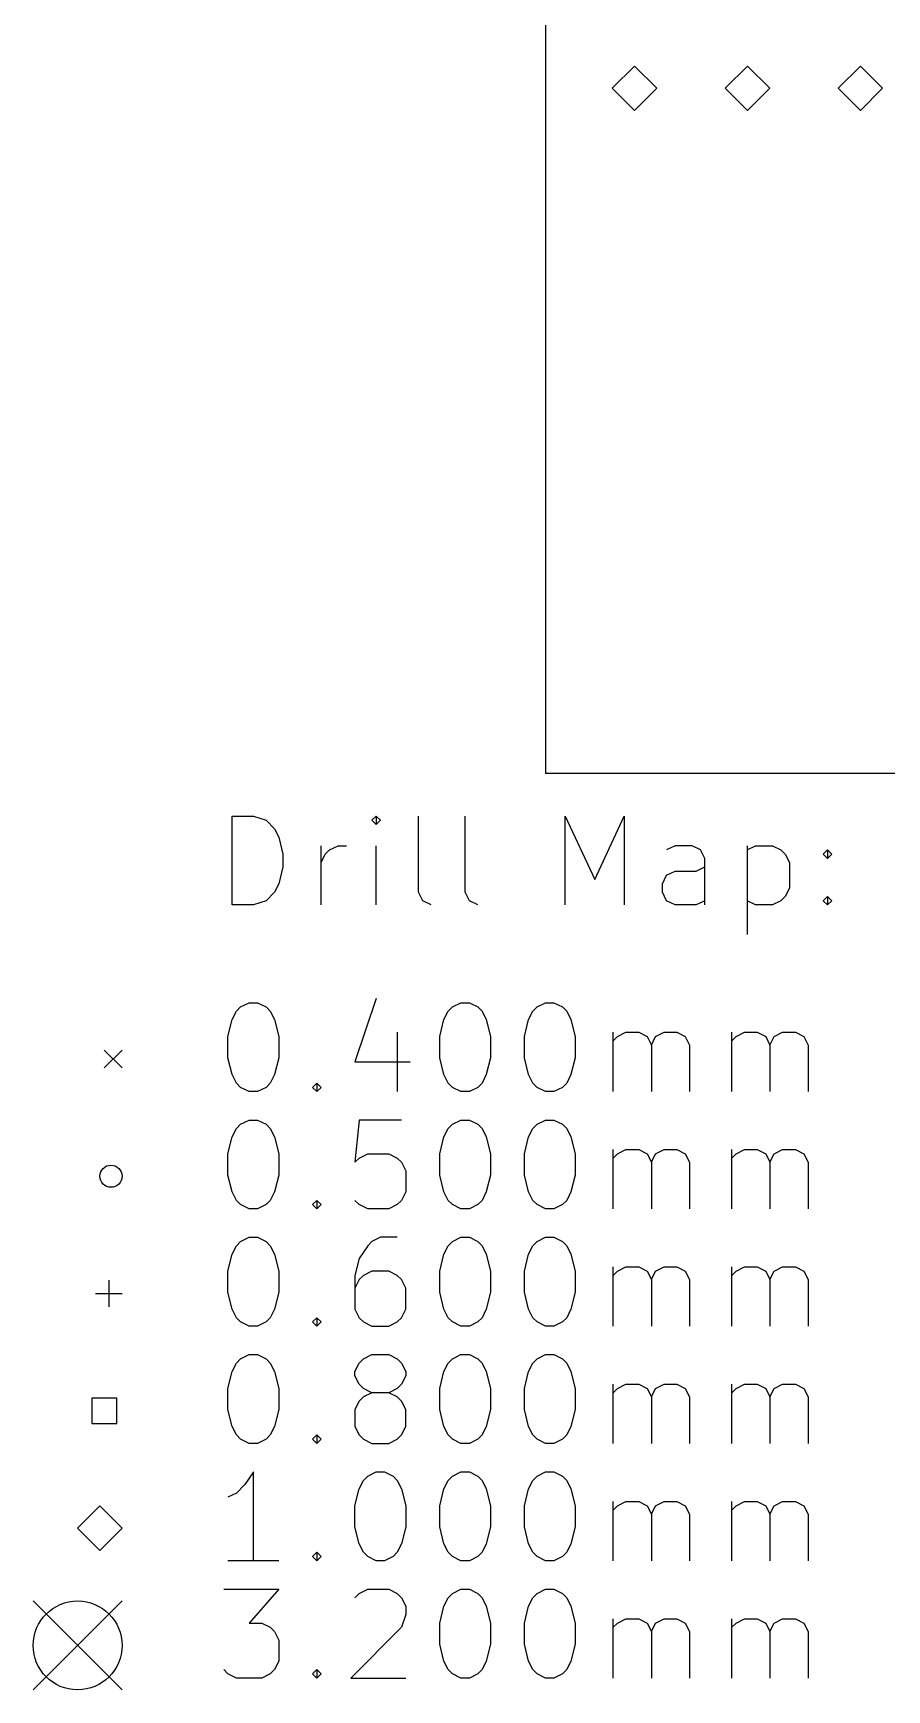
# Model space of a CAD drawing. Extents: x 122 to 201, y -145.1 to -71.
# Drawn here: x 121.97 to 141.18, y -144.62 to -107.34 of the extents above; entities that cross this region are included whole.
import ezdxf

# ---------------------------------------------------------------- set-up
doc = ezdxf.new("R2010")
doc.units = 0
doc.layers.add('BLACK', color=7, linetype='CONTINUOUS')

msp = doc.modelspace()

# ---------------------------------------------------------------- linework, layer by layer
at = {"layer": 'BLACK', "linetype": 'CONTINUOUS'}
for p, q in [((133.5, -102), (133.5, -124)), ((135.5, -108.08), (135, -108.58)), ((136, -108.58), (135.5, -108.08)), ((138.04, -108.08), (137.54, -108.58)), ((138.54, -108.58), (138.04, -108.08)), ((140.58, -108.08), (140.08, -108.58)), ((141.08, -108.58), (140.58, -108.08)), ((135, -108.58), (135.5, -109.08)), ((135.5, -109.08), (136, -108.58)), ((137.54, -108.58), (138.04, -109.08)), ((138.04, -109.08), (138.54, -108.58)), ((140.08, -108.58), (140.58, -109.08)), ((140.58, -109.08), (141.08, -108.58)), ((190.75, -124), (133.5, -124)), ((126.451, -126.96), (126.451, -124.96)), ((126.451, -124.96), (126.927, -124.96)), ((126.927, -124.96), (127.213, -125.055)), ((127.213, -125.055), (127.404, -125.245)), ((127.404, -125.245), (127.499, -125.436)), ((129.689, -124.96), (129.594, -125.055)), ((129.594, -125.055), (129.689, -125.15)), ((129.785, -125.055), (129.689, -124.96)), ((129.689, -124.96), (129.689, -125.15)), ((129.689, -125.15), (129.785, -125.055)), ((130.642, -126.674), (130.642, -124.96)), ((131.689, -126.674), (131.689, -124.96)), ((133.937, -126.96), (133.937, -124.96)), ((133.937, -124.96), (134.604, -126.388)), ((134.604, -126.388), (135.27, -124.96)), ((135.27, -124.96), (135.27, -126.96)), ((127.499, -125.436), (127.594, -125.817)), ((128.451, -126.96), (128.451, -125.626)), ((128.642, -125.722), (128.832, -125.626)), ((128.832, -125.626), (129.023, -125.626)), ((129.689, -126.96), (129.689, -125.626)), ((136.413, -125.626), (136.223, -125.722)), ((136.794, -125.626), (136.413, -125.626)), ((136.985, -125.722), (136.794, -125.626)), ((138.032, -125.626), (138.032, -127.626)), ((138.032, -125.722), (138.223, -125.626)), ((138.223, -125.626), (138.604, -125.626)), ((138.604, -125.626), (138.794, -125.722)), ((127.594, -125.817), (127.594, -126.103)), ((128.451, -126.007), (128.546, -125.817)), ((128.546, -125.817), (128.642, -125.722)), ((137.08, -125.912), (136.985, -125.722)), ((137.08, -126.96), (137.08, -125.912)), ((138.794, -125.722), (138.889, -125.817)), ((138.889, -125.817), (138.985, -126.007)), ((138.985, -126.007), (138.985, -126.579)), ((139.746, -125.817), (139.842, -125.722)), ((139.842, -125.912), (139.746, -125.817)), ((139.842, -125.722), (139.937, -125.817)), ((139.842, -125.722), (139.842, -125.912)), ((139.937, -125.817), (139.842, -125.912)), ((127.594, -126.103), (127.499, -126.484)), ((136.127, -126.484), (136.223, -126.293)), ((136.223, -126.293), (136.413, -126.198)), ((136.413, -126.198), (136.889, -126.198)), ((136.889, -126.198), (137.08, -126.103)), ((127.404, -126.674), (127.213, -126.865)), ((127.499, -126.484), (127.404, -126.674)), ((130.737, -126.865), (130.642, -126.674)), ((131.785, -126.865), (131.689, -126.674)), ((136.127, -126.674), (136.127, -126.484)), ((136.223, -126.865), (136.127, -126.674)), ((138.889, -126.769), (138.794, -126.865)), ((138.985, -126.579), (138.889, -126.769)), ((139.746, -126.865), (139.842, -126.769)), ((139.842, -126.769), (139.937, -126.865)), ((139.842, -126.769), (139.842, -126.96)), ((126.927, -126.96), (126.451, -126.96)), ((127.213, -126.865), (126.927, -126.96)), ((130.927, -126.96), (130.737, -126.865)), ((131.975, -126.96), (131.785, -126.865)), ((136.413, -126.96), (136.223, -126.865)), ((136.889, -126.96), (136.413, -126.96)), ((137.08, -126.865), (136.889, -126.96)), ((138.223, -126.96), (138.032, -126.865)), ((138.604, -126.96), (138.223, -126.96)), ((138.794, -126.865), (138.604, -126.96)), ((139.842, -126.96), (139.746, -126.865)), ((139.937, -126.865), (139.842, -126.96)), ((126.451, -129.541), (126.546, -129.35)), ((126.546, -129.35), (126.642, -129.255)), ((126.642, -129.255), (126.832, -129.16)), ((126.832, -129.16), (127.023, -129.16)), ((127.023, -129.16), (127.213, -129.255)), ((127.213, -129.255), (127.308, -129.35)), ((127.308, -129.35), (127.404, -129.541)), ((129.689, -129.065), (129.213, -130.493)), ((131.213, -129.541), (131.308, -129.35)), ((131.308, -129.35), (131.404, -129.255)), ((131.404, -129.255), (131.594, -129.16)), ((131.594, -129.16), (131.785, -129.16)), ((131.785, -129.16), (131.975, -129.255)), ((131.975, -129.255), (132.07, -129.35)), ((132.07, -129.35), (132.165, -129.541)), ((133.118, -129.541), (133.213, -129.35)), ((133.213, -129.35), (133.308, -129.255)), ((133.308, -129.255), (133.499, -129.16)), ((133.499, -129.16), (133.689, -129.16)), ((133.689, -129.16), (133.88, -129.255)), ((133.88, -129.255), (133.975, -129.35)), ((133.975, -129.35), (134.07, -129.541)), ((126.356, -129.922), (126.451, -129.541)), ((127.404, -129.541), (127.499, -129.922)), ((131.118, -129.922), (131.213, -129.541)), ((132.165, -129.541), (132.261, -129.922)), ((133.023, -129.922), (133.118, -129.541)), ((134.07, -129.541), (134.165, -129.922)), ((126.356, -130.398), (126.356, -129.922)), ((127.499, -129.922), (127.499, -130.398)), ((130.165, -129.826), (130.165, -131.16)), ((131.118, -130.398), (131.118, -129.922)), ((132.261, -129.922), (132.261, -130.398)), ((133.023, -130.398), (133.023, -129.922)), ((134.165, -129.922), (134.165, -130.398)), ((135.023, -131.16), (135.023, -129.826)), ((135.023, -130.017), (135.118, -129.922)), ((135.118, -129.922), (135.308, -129.826)), ((135.308, -129.826), (135.594, -129.826)), ((135.594, -129.826), (135.785, -129.922)), ((135.785, -129.922), (135.88, -130.112)), ((135.88, -130.112), (135.975, -129.922)), ((135.88, -130.112), (135.88, -131.16)), ((135.975, -129.922), (136.165, -129.826)), ((136.165, -129.826), (136.451, -129.826)), ((136.451, -129.826), (136.642, -129.922)), ((136.642, -129.922), (136.737, -130.112)), ((136.737, -130.112), (136.737, -131.16)), ((137.689, -131.16), (137.689, -129.826)), ((137.689, -130.017), (137.785, -129.922)), ((137.785, -129.922), (137.975, -129.826)), ((137.975, -129.826), (138.261, -129.826)), ((138.261, -129.826), (138.451, -129.922)), ((138.451, -129.922), (138.546, -130.112)), ((138.546, -130.112), (138.642, -129.922)), ((138.546, -130.112), (138.546, -131.16)), ((138.642, -129.922), (138.832, -129.826)), ((138.832, -129.826), (139.118, -129.826)), ((139.118, -129.826), (139.308, -129.922)), ((139.308, -129.922), (139.404, -130.112)), ((139.404, -130.112), (139.404, -131.16)), ((123.575, -130.225), (123.975, -130.625)), ((123.975, -130.225), (123.575, -130.625)), ((126.451, -130.779), (126.356, -130.398)), ((127.499, -130.398), (127.404, -130.779)), ((129.213, -130.493), (130.451, -130.493)), ((131.213, -130.779), (131.118, -130.398)), ((132.261, -130.398), (132.165, -130.779)), ((133.118, -130.779), (133.023, -130.398)), ((134.165, -130.398), (134.07, -130.779)), ((126.546, -130.969), (126.451, -130.779)), ((127.404, -130.779), (127.308, -130.969)), ((131.308, -130.969), (131.213, -130.779)), ((132.165, -130.779), (132.07, -130.969)), ((133.213, -130.969), (133.118, -130.779)), ((134.07, -130.779), (133.975, -130.969)), ((126.642, -131.065), (126.546, -130.969)), ((126.832, -131.16), (126.642, -131.065)), ((127.023, -131.16), (126.832, -131.16)), ((127.213, -131.065), (127.023, -131.16)), ((127.308, -130.969), (127.213, -131.065)), ((128.261, -131.065), (128.356, -130.969)), ((128.356, -131.16), (128.261, -131.065)), ((128.356, -130.969), (128.451, -131.065)), ((128.356, -130.969), (128.356, -131.16)), ((128.451, -131.065), (128.356, -131.16)), ((131.404, -131.065), (131.308, -130.969)), ((131.594, -131.16), (131.404, -131.065)), ((131.785, -131.16), (131.594, -131.16)), ((131.975, -131.065), (131.785, -131.16)), ((132.07, -130.969), (131.975, -131.065)), ((133.308, -131.065), (133.213, -130.969)), ((133.499, -131.16), (133.308, -131.065)), ((133.689, -131.16), (133.499, -131.16)), ((133.88, -131.065), (133.689, -131.16)), ((133.975, -130.969), (133.88, -131.065)), ((126.451, -132.181), (126.546, -131.99)), ((126.546, -131.99), (126.642, -131.895)), ((126.642, -131.895), (126.832, -131.8)), ((126.832, -131.8), (127.023, -131.8)), ((127.023, -131.8), (127.213, -131.895)), ((127.213, -131.895), (127.308, -131.99)), ((127.308, -131.99), (127.404, -132.181)), ((129.308, -131.8), (129.213, -132.752)), ((130.261, -131.8), (129.308, -131.8)), ((131.213, -132.181), (131.308, -131.99)), ((131.308, -131.99), (131.404, -131.895)), ((131.404, -131.895), (131.594, -131.8)), ((131.594, -131.8), (131.785, -131.8)), ((131.785, -131.8), (131.975, -131.895)), ((131.975, -131.895), (132.07, -131.99)), ((132.07, -131.99), (132.165, -132.181)), ((133.118, -132.181), (133.213, -131.99)), ((133.213, -131.99), (133.308, -131.895)), ((133.308, -131.895), (133.499, -131.8)), ((133.499, -131.8), (133.689, -131.8)), ((133.689, -131.8), (133.88, -131.895)), ((133.88, -131.895), (133.975, -131.99)), ((133.975, -131.99), (134.07, -132.181)), ((126.356, -132.562), (126.451, -132.181)), ((127.404, -132.181), (127.499, -132.562)), ((131.118, -132.562), (131.213, -132.181)), ((132.165, -132.181), (132.261, -132.562)), ((133.023, -132.562), (133.118, -132.181)), ((134.07, -132.181), (134.165, -132.562)), ((126.356, -133.038), (126.356, -132.562)), ((127.499, -132.562), (127.499, -133.038)), ((129.213, -132.752), (129.308, -132.657)), ((129.308, -132.657), (129.499, -132.562)), ((129.499, -132.562), (129.975, -132.562)), ((129.975, -132.562), (130.165, -132.657)), ((130.165, -132.657), (130.261, -132.752)), ((131.118, -133.038), (131.118, -132.562)), ((132.261, -132.562), (132.261, -133.038)), ((133.023, -133.038), (133.023, -132.562)), ((134.165, -132.562), (134.165, -133.038)), ((135.023, -133.8), (135.023, -132.466)), ((135.023, -132.657), (135.118, -132.562)), ((135.118, -132.562), (135.308, -132.466)), ((135.308, -132.466), (135.594, -132.466)), ((135.594, -132.466), (135.785, -132.562)), ((135.785, -132.562), (135.88, -132.752)), ((135.88, -132.752), (135.975, -132.562)), ((135.975, -132.562), (136.165, -132.466)), ((136.165, -132.466), (136.451, -132.466)), ((136.451, -132.466), (136.642, -132.562)), ((136.642, -132.562), (136.737, -132.752)), ((137.689, -133.8), (137.689, -132.466)), ((137.689, -132.657), (137.785, -132.562)), ((137.785, -132.562), (137.975, -132.466)), ((137.975, -132.466), (138.261, -132.466)), ((138.261, -132.466), (138.451, -132.562)), ((138.451, -132.562), (138.546, -132.752)), ((138.546, -132.752), (138.642, -132.562)), ((138.642, -132.562), (138.832, -132.466)), ((138.832, -132.466), (139.118, -132.466)), ((139.118, -132.466), (139.308, -132.562)), ((139.308, -132.562), (139.404, -132.752)), ((126.451, -133.419), (126.356, -133.038)), ((127.499, -133.038), (127.404, -133.419)), ((130.261, -132.752), (130.356, -132.943)), ((130.356, -132.943), (130.356, -133.419)), ((131.213, -133.419), (131.118, -133.038)), ((132.261, -133.038), (132.165, -133.419)), ((133.118, -133.419), (133.023, -133.038)), ((134.165, -133.038), (134.07, -133.419)), ((135.88, -132.752), (135.88, -133.8)), ((136.737, -132.752), (136.737, -133.8)), ((138.546, -132.752), (138.546, -133.8)), ((139.404, -132.752), (139.404, -133.8)), ((126.546, -133.609), (126.451, -133.419)), ((127.404, -133.419), (127.308, -133.609)), ((130.356, -133.419), (130.261, -133.609)), ((131.308, -133.609), (131.213, -133.419)), ((132.165, -133.419), (132.07, -133.609)), ((133.213, -133.609), (133.118, -133.419)), ((134.07, -133.419), (133.975, -133.609)), ((126.642, -133.705), (126.546, -133.609)), ((126.832, -133.8), (126.642, -133.705)), ((127.023, -133.8), (126.832, -133.8)), ((127.213, -133.705), (127.023, -133.8)), ((127.308, -133.609), (127.213, -133.705)), ((128.261, -133.705), (128.356, -133.609)), ((128.356, -133.8), (128.261, -133.705)), ((128.356, -133.609), (128.451, -133.705)), ((128.356, -133.609), (128.356, -133.8)), ((128.451, -133.705), (128.356, -133.8)), ((129.308, -133.705), (129.213, -133.609)), ((129.499, -133.8), (129.308, -133.705)), ((129.975, -133.8), (129.499, -133.8)), ((130.165, -133.705), (129.975, -133.8)), ((130.261, -133.609), (130.165, -133.705)), ((131.404, -133.705), (131.308, -133.609)), ((131.594, -133.8), (131.404, -133.705)), ((131.785, -133.8), (131.594, -133.8)), ((131.975, -133.705), (131.785, -133.8)), ((132.07, -133.609), (131.975, -133.705)), ((133.308, -133.705), (133.213, -133.609)), ((133.499, -133.8), (133.308, -133.705)), ((133.689, -133.8), (133.499, -133.8)), ((133.88, -133.705), (133.689, -133.8)), ((133.975, -133.609), (133.88, -133.705)), ((126.546, -134.63), (126.642, -134.535)), ((126.642, -134.535), (126.832, -134.44)), ((126.832, -134.44), (127.023, -134.44)), ((127.023, -134.44), (127.213, -134.535)), ((127.213, -134.535), (127.308, -134.63)), ((129.594, -134.535), (129.499, -134.63)), ((129.785, -134.44), (129.594, -134.535)), ((130.165, -134.44), (129.785, -134.44)), ((131.308, -134.63), (131.404, -134.535)), ((131.404, -134.535), (131.594, -134.44)), ((131.594, -134.44), (131.785, -134.44)), ((131.785, -134.44), (131.975, -134.535)), ((131.975, -134.535), (132.07, -134.63)), ((133.213, -134.63), (133.308, -134.535)), ((133.308, -134.535), (133.499, -134.44)), ((133.499, -134.44), (133.689, -134.44)), ((133.689, -134.44), (133.88, -134.535)), ((133.88, -134.535), (133.975, -134.63)), ((126.356, -135.202), (126.451, -134.821)), ((126.451, -134.821), (126.546, -134.63)), ((127.308, -134.63), (127.404, -134.821)), ((127.404, -134.821), (127.499, -135.202)), ((129.308, -134.916), (129.213, -135.297)), ((129.499, -134.63), (129.308, -134.916)), ((131.118, -135.202), (131.213, -134.821)), ((131.213, -134.821), (131.308, -134.63)), ((132.07, -134.63), (132.165, -134.821)), ((132.165, -134.821), (132.261, -135.202)), ((133.023, -135.202), (133.118, -134.821)), ((133.118, -134.821), (133.213, -134.63)), ((133.975, -134.63), (134.07, -134.821)), ((134.07, -134.821), (134.165, -135.202)), ((126.356, -135.678), (126.356, -135.202)), ((127.499, -135.202), (127.499, -135.678)), ((129.213, -135.297), (129.213, -136.059)), ((129.404, -135.297), (129.308, -135.392)), ((129.594, -135.202), (129.404, -135.297)), ((129.975, -135.202), (129.594, -135.202)), ((130.165, -135.297), (129.975, -135.202)), ((130.261, -135.392), (130.165, -135.297)), ((131.118, -135.678), (131.118, -135.202)), ((132.261, -135.202), (132.261, -135.678)), ((133.023, -135.678), (133.023, -135.202)), ((134.165, -135.202), (134.165, -135.678)), ((135.023, -136.44), (135.023, -135.106)), ((135.023, -135.297), (135.118, -135.202)), ((135.118, -135.202), (135.308, -135.106)), ((135.308, -135.106), (135.594, -135.106)), ((135.594, -135.106), (135.785, -135.202)), ((135.785, -135.202), (135.88, -135.392)), ((135.88, -135.392), (135.975, -135.202)), ((135.975, -135.202), (136.165, -135.106)), ((136.165, -135.106), (136.451, -135.106)), ((136.451, -135.106), (136.642, -135.202)), ((136.642, -135.202), (136.737, -135.392)), ((137.689, -136.44), (137.689, -135.106)), ((137.689, -135.297), (137.785, -135.202)), ((137.785, -135.202), (137.975, -135.106)), ((137.975, -135.106), (138.261, -135.106)), ((138.261, -135.106), (138.451, -135.202)), ((138.451, -135.202), (138.546, -135.392)), ((138.546, -135.392), (138.642, -135.202)), ((138.642, -135.202), (138.832, -135.106)), ((138.832, -135.106), (139.118, -135.106)), ((139.118, -135.106), (139.308, -135.202)), ((139.308, -135.202), (139.404, -135.392)), ((123.375, -135.705), (123.975, -135.705)), ((123.675, -135.405), (123.675, -136.005)), ((126.451, -136.059), (126.356, -135.678)), ((127.499, -135.678), (127.404, -136.059)), ((129.308, -135.392), (129.213, -135.583)), ((130.356, -135.583), (130.261, -135.392)), ((130.356, -136.059), (130.356, -135.583)), ((131.213, -136.059), (131.118, -135.678)), ((132.261, -135.678), (132.165, -136.059)), ((133.118, -136.059), (133.023, -135.678)), ((134.165, -135.678), (134.07, -136.059)), ((135.88, -135.392), (135.88, -136.44)), ((136.737, -135.392), (136.737, -136.44)), ((138.546, -135.392), (138.546, -136.44)), ((139.404, -135.392), (139.404, -136.44)), ((126.546, -136.249), (126.451, -136.059)), ((127.404, -136.059), (127.308, -136.249)), ((129.213, -136.059), (129.308, -136.249)), ((130.261, -136.249), (130.356, -136.059)), ((131.308, -136.249), (131.213, -136.059)), ((132.165, -136.059), (132.07, -136.249)), ((133.213, -136.249), (133.118, -136.059)), ((134.07, -136.059), (133.975, -136.249)), ((126.642, -136.345), (126.546, -136.249)), ((126.832, -136.44), (126.642, -136.345)), ((127.023, -136.44), (126.832, -136.44)), ((127.213, -136.345), (127.023, -136.44)), ((127.308, -136.249), (127.213, -136.345)), ((128.261, -136.345), (128.356, -136.249)), ((128.356, -136.44), (128.261, -136.345)), ((128.356, -136.249), (128.451, -136.345)), ((128.356, -136.249), (128.356, -136.44)), ((128.451, -136.345), (128.356, -136.44)), ((129.308, -136.249), (129.404, -136.345)), ((129.404, -136.345), (129.594, -136.44)), ((129.594, -136.44), (129.975, -136.44)), ((129.975, -136.44), (130.165, -136.345)), ((130.165, -136.345), (130.261, -136.249)), ((131.404, -136.345), (131.308, -136.249)), ((131.594, -136.44), (131.404, -136.345)), ((131.785, -136.44), (131.594, -136.44)), ((131.975, -136.345), (131.785, -136.44)), ((132.07, -136.249), (131.975, -136.345)), ((133.308, -136.345), (133.213, -136.249)), ((133.499, -136.44), (133.308, -136.345)), ((133.689, -136.44), (133.499, -136.44)), ((133.88, -136.345), (133.689, -136.44)), ((133.975, -136.249), (133.88, -136.345)), ((126.546, -137.27), (126.642, -137.175)), ((126.642, -137.175), (126.832, -137.08)), ((126.832, -137.08), (127.023, -137.08)), ((127.023, -137.08), (127.213, -137.175)), ((127.213, -137.175), (127.308, -137.27)), ((129.308, -137.27), (129.404, -137.175)), ((129.404, -137.175), (129.594, -137.08)), ((129.594, -137.08), (129.975, -137.08)), ((129.975, -137.08), (130.165, -137.175)), ((130.165, -137.175), (130.261, -137.27)), ((131.308, -137.27), (131.404, -137.175)), ((131.404, -137.175), (131.594, -137.08)), ((131.594, -137.08), (131.785, -137.08)), ((131.785, -137.08), (131.975, -137.175)), ((131.975, -137.175), (132.07, -137.27)), ((133.213, -137.27), (133.308, -137.175)), ((133.308, -137.175), (133.499, -137.08)), ((133.499, -137.08), (133.689, -137.08)), ((133.689, -137.08), (133.88, -137.175)), ((133.88, -137.175), (133.975, -137.27)), ((126.356, -137.842), (126.451, -137.461)), ((126.451, -137.461), (126.546, -137.27)), ((127.308, -137.27), (127.404, -137.461)), ((127.404, -137.461), (127.499, -137.842)), ((129.213, -137.461), (129.308, -137.27)), ((129.213, -137.556), (129.213, -137.461)), ((129.308, -137.746), (129.213, -137.556)), ((130.261, -137.27), (130.356, -137.461)), ((130.356, -137.556), (130.261, -137.746)), ((130.356, -137.461), (130.356, -137.556)), ((131.118, -137.842), (131.213, -137.461)), ((131.213, -137.461), (131.308, -137.27)), ((132.07, -137.27), (132.165, -137.461)), ((132.165, -137.461), (132.261, -137.842)), ((133.023, -137.842), (133.118, -137.461)), ((133.118, -137.461), (133.213, -137.27)), ((133.975, -137.27), (134.07, -137.461)), ((134.07, -137.461), (134.165, -137.842)), ((126.356, -138.318), (126.356, -137.842)), ((127.499, -137.842), (127.499, -138.318)), ((129.404, -137.842), (129.308, -137.746)), ((129.594, -137.937), (129.404, -137.842)), ((129.594, -137.937), (129.404, -138.032)), ((129.975, -137.937), (129.594, -137.937)), ((130.165, -137.842), (129.975, -137.937)), ((130.165, -138.032), (129.975, -137.937)), ((130.261, -137.746), (130.165, -137.842)), ((131.118, -138.318), (131.118, -137.842)), ((132.261, -137.842), (132.261, -138.318)), ((133.023, -138.318), (133.023, -137.842)), ((134.165, -137.842), (134.165, -138.318)), ((135.023, -139.08), (135.023, -137.746)), ((135.023, -137.937), (135.118, -137.842)), ((135.118, -137.842), (135.308, -137.746)), ((135.308, -137.746), (135.594, -137.746)), ((135.594, -137.746), (135.785, -137.842)), ((135.785, -137.842), (135.88, -138.032)), ((135.88, -138.032), (135.975, -137.842)), ((135.975, -137.842), (136.165, -137.746)), ((136.165, -137.746), (136.451, -137.746)), ((136.451, -137.746), (136.642, -137.842)), ((136.642, -137.842), (136.737, -138.032)), ((137.689, -139.08), (137.689, -137.746)), ((137.689, -137.937), (137.785, -137.842)), ((137.785, -137.842), (137.975, -137.746)), ((137.975, -137.746), (138.261, -137.746)), ((138.261, -137.746), (138.451, -137.842)), ((138.451, -137.842), (138.546, -138.032)), ((138.546, -138.032), (138.642, -137.842)), ((138.642, -137.842), (138.832, -137.746)), ((138.832, -137.746), (139.118, -137.746)), ((139.118, -137.746), (139.308, -137.842)), ((139.308, -137.842), (139.404, -138.032)), ((123.858, -138.062), (123.292, -138.062)), ((123.292, -138.062), (123.292, -138.628)), ((123.858, -138.628), (123.858, -138.062)), ((126.451, -138.699), (126.356, -138.318)), ((127.499, -138.318), (127.404, -138.699)), ((129.308, -138.127), (129.213, -138.318)), ((129.213, -138.318), (129.213, -138.699)), ((129.404, -138.032), (129.308, -138.127)), ((130.261, -138.127), (130.165, -138.032)), ((130.356, -138.318), (130.261, -138.127)), ((130.356, -138.699), (130.356, -138.318)), ((131.213, -138.699), (131.118, -138.318)), ((132.261, -138.318), (132.165, -138.699)), ((133.118, -138.699), (133.023, -138.318)), ((134.165, -138.318), (134.07, -138.699)), ((135.88, -138.032), (135.88, -139.08)), ((136.737, -138.032), (136.737, -139.08)), ((138.546, -138.032), (138.546, -139.08)), ((139.404, -138.032), (139.404, -139.08)), ((123.292, -138.628), (123.858, -138.628)), ((126.546, -138.889), (126.451, -138.699)), ((127.404, -138.699), (127.308, -138.889)), ((129.213, -138.699), (129.308, -138.889)), ((130.261, -138.889), (130.356, -138.699)), ((131.308, -138.889), (131.213, -138.699)), ((132.165, -138.699), (132.07, -138.889)), ((133.213, -138.889), (133.118, -138.699)), ((134.07, -138.699), (133.975, -138.889)), ((126.642, -138.985), (126.546, -138.889)), ((126.832, -139.08), (126.642, -138.985)), ((127.213, -138.985), (127.023, -139.08)), ((127.308, -138.889), (127.213, -138.985)), ((128.261, -138.985), (128.356, -138.889)), ((128.356, -139.08), (128.261, -138.985)), ((128.356, -138.889), (128.451, -138.985)), ((128.356, -138.889), (128.356, -139.08)), ((128.451, -138.985), (128.356, -139.08)), ((129.308, -138.889), (129.404, -138.985)), ((129.404, -138.985), (129.594, -139.08)), ((129.975, -139.08), (130.165, -138.985)), ((130.165, -138.985), (130.261, -138.889)), ((131.404, -138.985), (131.308, -138.889)), ((131.594, -139.08), (131.404, -138.985)), ((131.975, -138.985), (131.785, -139.08)), ((132.07, -138.889), (131.975, -138.985)), ((133.308, -138.985), (133.213, -138.889)), ((133.499, -139.08), (133.308, -138.985)), ((133.88, -138.985), (133.689, -139.08)), ((133.975, -138.889), (133.88, -138.985)), ((127.023, -139.08), (126.832, -139.08)), ((129.594, -139.08), (129.975, -139.08)), ((131.785, -139.08), (131.594, -139.08)), ((133.689, -139.08), (133.499, -139.08)), ((126.927, -139.72), (126.737, -140.005)), ((126.927, -141.72), (126.927, -139.72)), ((129.404, -139.91), (129.499, -139.815)), ((129.499, -139.815), (129.689, -139.72)), ((129.689, -139.72), (129.88, -139.72)), ((129.88, -139.72), (130.07, -139.815)), ((130.07, -139.815), (130.165, -139.91)), ((131.308, -139.91), (131.404, -139.815)), ((131.404, -139.815), (131.594, -139.72)), ((131.594, -139.72), (131.785, -139.72)), ((131.785, -139.72), (131.975, -139.815)), ((131.975, -139.815), (132.07, -139.91)), ((133.213, -139.91), (133.308, -139.815)), ((133.308, -139.815), (133.499, -139.72)), ((133.499, -139.72), (133.689, -139.72)), ((133.689, -139.72), (133.88, -139.815)), ((133.88, -139.815), (133.975, -139.91)), ((126.546, -140.196), (126.356, -140.291)), ((126.737, -140.005), (126.546, -140.196)), ((129.213, -140.482), (129.308, -140.101)), ((129.308, -140.101), (129.404, -139.91)), ((130.165, -139.91), (130.261, -140.101)), ((130.261, -140.101), (130.356, -140.482)), ((131.118, -140.482), (131.213, -140.101)), ((131.213, -140.101), (131.308, -139.91)), ((132.07, -139.91), (132.165, -140.101)), ((132.165, -140.101), (132.261, -140.482)), ((133.023, -140.482), (133.118, -140.101)), ((133.118, -140.101), (133.213, -139.91)), ((133.975, -139.91), (134.07, -140.101)), ((134.07, -140.101), (134.165, -140.482)), ((123.475, -140.485), (122.975, -140.985)), ((123.975, -140.985), (123.475, -140.485)), ((129.213, -140.958), (129.213, -140.482)), ((130.356, -140.482), (130.356, -140.958)), ((131.118, -140.958), (131.118, -140.482)), ((132.261, -140.482), (132.261, -140.958)), ((133.023, -140.958), (133.023, -140.482)), ((134.165, -140.482), (134.165, -140.958)), ((135.023, -141.72), (135.023, -140.386)), ((135.023, -140.577), (135.118, -140.482)), ((135.118, -140.482), (135.308, -140.386)), ((135.308, -140.386), (135.594, -140.386)), ((135.594, -140.386), (135.785, -140.482)), ((135.785, -140.482), (135.88, -140.672)), ((135.88, -140.672), (135.975, -140.482)), ((135.975, -140.482), (136.165, -140.386)), ((136.165, -140.386), (136.451, -140.386)), ((136.451, -140.386), (136.642, -140.482)), ((136.642, -140.482), (136.737, -140.672)), ((137.689, -141.72), (137.689, -140.386)), ((137.689, -140.577), (137.785, -140.482)), ((137.785, -140.482), (137.975, -140.386)), ((137.975, -140.386), (138.261, -140.386)), ((138.261, -140.386), (138.451, -140.482)), ((138.451, -140.482), (138.546, -140.672)), ((138.546, -140.672), (138.642, -140.482)), ((138.642, -140.482), (138.832, -140.386)), ((138.832, -140.386), (139.118, -140.386)), ((139.118, -140.386), (139.308, -140.482)), ((139.308, -140.482), (139.404, -140.672)), ((135.88, -140.672), (135.88, -141.72)), ((136.737, -140.672), (136.737, -141.72)), ((138.546, -140.672), (138.546, -141.72)), ((139.404, -140.672), (139.404, -141.72)), ((122.975, -140.985), (123.475, -141.485)), ((123.475, -141.485), (123.975, -140.985)), ((129.308, -141.339), (129.213, -140.958)), ((130.356, -140.958), (130.261, -141.339)), ((131.213, -141.339), (131.118, -140.958)), ((132.261, -140.958), (132.165, -141.339)), ((133.118, -141.339), (133.023, -140.958)), ((134.165, -140.958), (134.07, -141.339)), ((128.261, -141.625), (128.356, -141.529)), ((128.356, -141.72), (128.261, -141.625)), ((128.356, -141.529), (128.451, -141.625)), ((128.356, -141.529), (128.356, -141.72)), ((128.451, -141.625), (128.356, -141.72)), ((129.404, -141.529), (129.308, -141.339)), ((129.499, -141.625), (129.404, -141.529)), ((129.689, -141.72), (129.499, -141.625)), ((130.07, -141.625), (129.88, -141.72)), ((130.165, -141.529), (130.07, -141.625)), ((130.261, -141.339), (130.165, -141.529)), ((131.308, -141.529), (131.213, -141.339)), ((131.404, -141.625), (131.308, -141.529)), ((131.594, -141.72), (131.404, -141.625)), ((131.975, -141.625), (131.785, -141.72)), ((132.07, -141.529), (131.975, -141.625)), ((132.165, -141.339), (132.07, -141.529)), ((133.213, -141.529), (133.118, -141.339)), ((133.308, -141.625), (133.213, -141.529)), ((133.499, -141.72), (133.308, -141.625)), ((133.88, -141.625), (133.689, -141.72)), ((133.975, -141.529), (133.88, -141.625)), ((134.07, -141.339), (133.975, -141.529)), ((127.499, -141.72), (126.356, -141.72)), ((129.88, -141.72), (129.689, -141.72)), ((131.785, -141.72), (131.594, -141.72)), ((133.689, -141.72), (133.499, -141.72)), ((126.261, -142.36), (127.499, -142.36)), ((127.499, -142.36), (126.832, -143.122)), ((129.308, -142.455), (129.499, -142.36)), ((129.499, -142.36), (129.975, -142.36)), ((129.975, -142.36), (130.165, -142.455)), ((131.404, -142.455), (131.594, -142.36)), ((131.594, -142.36), (131.785, -142.36)), ((131.785, -142.36), (131.975, -142.455)), ((133.308, -142.455), (133.499, -142.36)), ((133.499, -142.36), (133.689, -142.36)), ((133.689, -142.36), (133.88, -142.455)), ((121.975, -142.625), (123.975, -144.625)), ((123.975, -142.625), (121.975, -144.625)), ((129.213, -142.55), (129.308, -142.455)), ((130.165, -142.455), (130.261, -142.55)), ((130.261, -142.55), (130.356, -142.741)), ((130.356, -142.741), (130.356, -142.931)), ((131.118, -143.122), (131.213, -142.741)), ((131.213, -142.741), (131.308, -142.55)), ((131.308, -142.55), (131.404, -142.455)), ((131.975, -142.455), (132.07, -142.55)), ((132.07, -142.55), (132.165, -142.741)), ((132.165, -142.741), (132.261, -143.122)), ((133.023, -143.122), (133.118, -142.741)), ((133.118, -142.741), (133.213, -142.55)), ((133.213, -142.55), (133.308, -142.455)), ((133.88, -142.455), (133.975, -142.55)), ((133.975, -142.55), (134.07, -142.741)), ((134.07, -142.741), (134.165, -143.122)), ((126.832, -143.122), (127.118, -143.122)), ((127.118, -143.122), (127.308, -143.217)), ((130.356, -142.931), (130.261, -143.217)), ((131.118, -143.598), (131.118, -143.122)), ((132.261, -143.122), (132.261, -143.598)), ((133.023, -143.598), (133.023, -143.122)), ((134.165, -143.122), (134.165, -143.598)), ((135.023, -144.36), (135.023, -143.026)), ((135.023, -143.217), (135.118, -143.122)), ((135.118, -143.122), (135.308, -143.026)), ((135.308, -143.026), (135.594, -143.026)), ((135.594, -143.026), (135.785, -143.122)), ((135.785, -143.122), (135.88, -143.312)), ((135.88, -143.312), (135.975, -143.122)), ((135.975, -143.122), (136.165, -143.026)), ((136.165, -143.026), (136.451, -143.026)), ((136.451, -143.026), (136.642, -143.122)), ((136.642, -143.122), (136.737, -143.312)), ((137.689, -144.36), (137.689, -143.026)), ((137.689, -143.217), (137.785, -143.122)), ((137.785, -143.122), (137.975, -143.026)), ((137.975, -143.026), (138.261, -143.026)), ((138.261, -143.026), (138.451, -143.122)), ((138.451, -143.122), (138.546, -143.312)), ((138.546, -143.312), (138.642, -143.122)), ((138.642, -143.122), (138.832, -143.026)), ((138.832, -143.026), (139.118, -143.026)), ((139.118, -143.026), (139.308, -143.122)), ((139.308, -143.122), (139.404, -143.312)), ((127.308, -143.217), (127.404, -143.312)), ((127.404, -143.312), (127.499, -143.503)), ((127.499, -143.503), (127.499, -143.979)), ((130.261, -143.217), (129.118, -144.36)), ((135.88, -143.312), (135.88, -144.36)), ((136.737, -143.312), (136.737, -144.36)), ((138.546, -143.312), (138.546, -144.36)), ((139.404, -143.312), (139.404, -144.36)), ((131.213, -143.979), (131.118, -143.598)), ((132.261, -143.598), (132.165, -143.979)), ((133.118, -143.979), (133.023, -143.598)), ((134.165, -143.598), (134.07, -143.979)), ((126.356, -144.265), (126.261, -144.169)), ((126.546, -144.36), (126.356, -144.265)), ((127.308, -144.265), (127.118, -144.36)), ((127.404, -144.169), (127.308, -144.265)), ((127.499, -143.979), (127.404, -144.169)), ((128.261, -144.265), (128.356, -144.169)), ((128.356, -144.36), (128.261, -144.265)), ((128.356, -144.169), (128.451, -144.265)), ((128.356, -144.169), (128.356, -144.36)), ((128.451, -144.265), (128.356, -144.36)), ((131.308, -144.169), (131.213, -143.979)), ((131.404, -144.265), (131.308, -144.169)), ((131.594, -144.36), (131.404, -144.265)), ((131.975, -144.265), (131.785, -144.36)), ((132.07, -144.169), (131.975, -144.265)), ((132.165, -143.979), (132.07, -144.169)), ((133.213, -144.169), (133.118, -143.979)), ((133.308, -144.265), (133.213, -144.169)), ((133.499, -144.36), (133.308, -144.265)), ((133.88, -144.265), (133.689, -144.36)), ((133.975, -144.169), (133.88, -144.265)), ((134.07, -143.979), (133.975, -144.169)), ((127.118, -144.36), (126.546, -144.36)), ((129.118, -144.36), (130.356, -144.36)), ((131.785, -144.36), (131.594, -144.36)), ((133.689, -144.36), (133.499, -144.36))]:
    msp.add_line(p, q, dxfattribs=at)
at = {"layer": 'BLACK'}
for centre, radius in [((123.725, -133.065), 0.25), ((122.975, -143.625), 1)]:
    msp.add_circle(centre, radius, dxfattribs=at)

doc.saveas('drawing.dxf')
